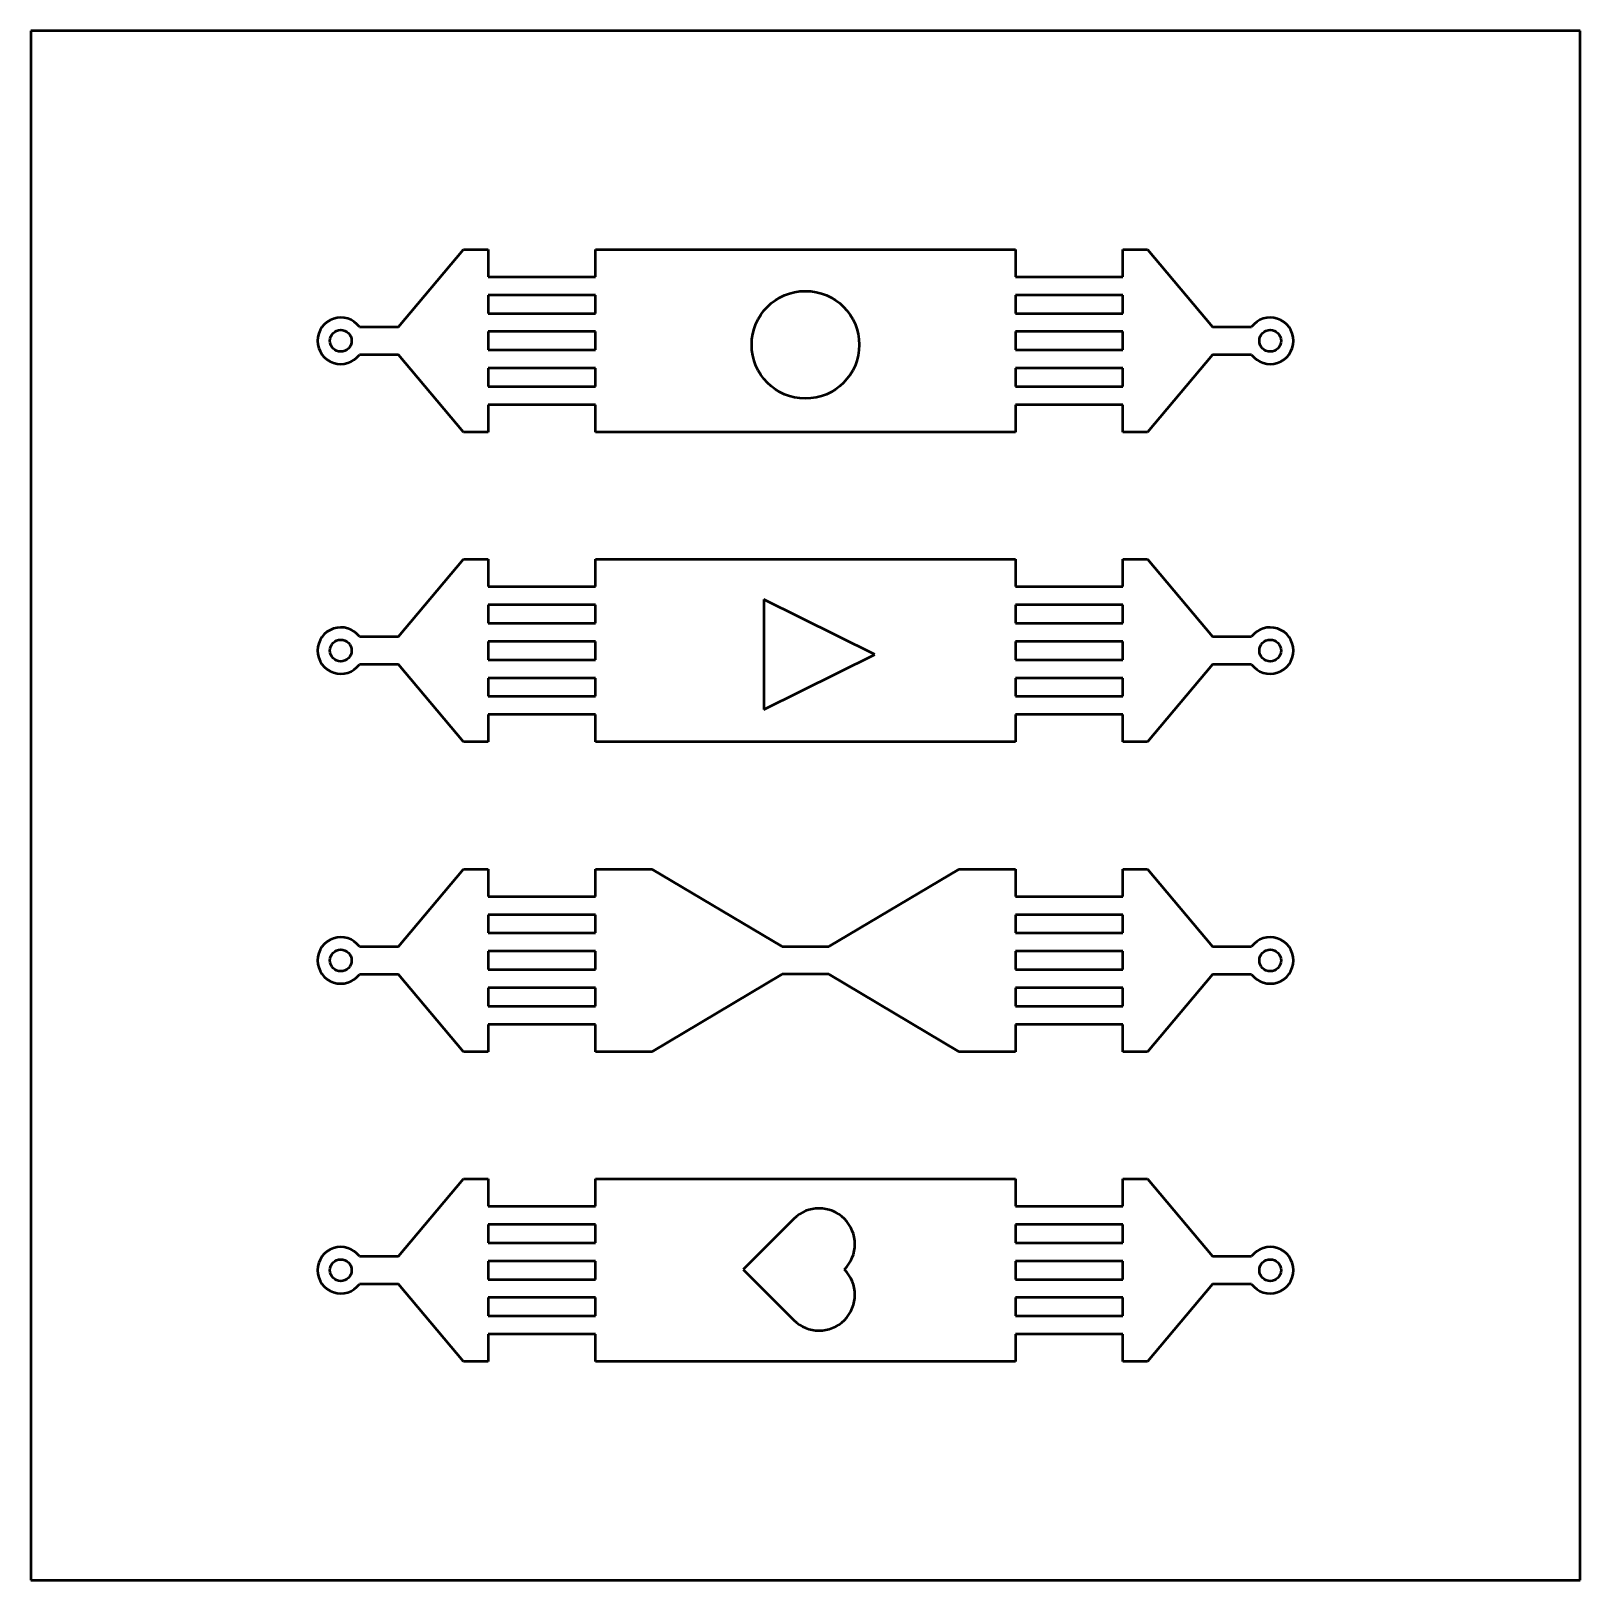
# Model space of a CAD drawing. Header units: millimetres. Extents: x 2 to 52, y 2.2 to 52.2.
import ezdxf

# ---------------------------------------------------------------- set-up
doc = ezdxf.new("R2010")
doc.units = ezdxf.units.MM
doc.layers.add('Visible (ISO)', color=7, linetype='Continuous', lineweight=50)

msp = doc.modelspace()

# ---------------------------------------------------------------- linework, layer by layer
at = {"layer": 'Visible (ISO)'}
for p, q in [((51.98, 52.171), (1.98, 52.171)), ((1.98, 52.171), (1.98, 2.171)), ((51.98, 2.171), (51.98, 52.171)), ((13.846, 42.621), (15.937, 45.121)), ((15.937, 45.121), (16.74, 45.121)), ((16.74, 45.121), (16.74, 44.236)), ((20.206, 45.121), (33.755, 45.121)), ((20.206, 44.236), (20.206, 45.121)), ((33.755, 45.121), (33.755, 44.236)), ((37.221, 45.121), (38.023, 45.121)), ((37.221, 44.236), (37.221, 45.121)), ((38.023, 45.121), (40.115, 42.621)), ((16.74, 44.236), (20.206, 44.236)), ((33.755, 44.236), (37.221, 44.236)), ((20.206, 43.646), (16.74, 43.646)), ((16.74, 43.646), (16.74, 43.056)), ((20.206, 43.056), (20.206, 43.646)), ((37.221, 43.646), (33.755, 43.646)), ((33.755, 43.646), (33.755, 43.056)), ((37.221, 43.056), (37.221, 43.646)), ((16.74, 43.056), (20.206, 43.056)), ((33.755, 43.056), (37.221, 43.056)), ((12.58, 42.621), (13.846, 42.621)), ((40.115, 42.621), (41.38, 42.621)), ((20.206, 42.466), (16.74, 42.466)), ((16.74, 42.466), (16.74, 41.876)), ((20.206, 41.876), (20.206, 42.466)), ((37.221, 42.466), (33.755, 42.466)), ((33.755, 42.466), (33.755, 41.876)), ((37.221, 41.876), (37.221, 42.466)), ((13.846, 41.721), (12.58, 41.721)), ((15.937, 39.221), (13.846, 41.721)), ((16.74, 41.876), (20.206, 41.876)), ((33.755, 41.876), (37.221, 41.876)), ((40.115, 41.721), (38.023, 39.221)), ((41.38, 41.721), (40.115, 41.721)), ((20.206, 41.286), (16.74, 41.286)), ((16.74, 41.286), (16.74, 40.696)), ((20.206, 40.696), (20.206, 41.286)), ((37.221, 41.286), (33.755, 41.286)), ((33.755, 41.286), (33.755, 40.696)), ((37.221, 40.696), (37.221, 41.286)), ((16.74, 40.696), (20.206, 40.696)), ((33.755, 40.696), (37.221, 40.696)), ((16.74, 40.106), (16.74, 39.221)), ((20.206, 40.106), (16.74, 40.106)), ((20.206, 39.221), (20.206, 40.106)), ((33.755, 40.106), (33.755, 39.221)), ((37.221, 40.106), (33.755, 40.106)), ((37.221, 39.221), (37.221, 40.106)), ((16.74, 39.221), (15.937, 39.221)), ((33.755, 39.221), (20.206, 39.221)), ((38.023, 39.221), (37.221, 39.221)), ((13.846, 32.621), (15.937, 35.121)), ((15.937, 35.121), (16.74, 35.121)), ((16.74, 35.121), (16.74, 34.236)), ((20.206, 35.121), (33.755, 35.121)), ((20.206, 34.236), (20.206, 35.121)), ((33.755, 35.121), (33.755, 34.236)), ((37.221, 35.121), (38.023, 35.121)), ((37.221, 34.236), (37.221, 35.121)), ((38.023, 35.121), (40.115, 32.621)), ((16.74, 34.236), (20.206, 34.236)), ((33.755, 34.236), (37.221, 34.236)), ((20.206, 33.646), (16.74, 33.646)), ((16.74, 33.646), (16.74, 33.056)), ((20.206, 33.056), (20.206, 33.646)), ((29.217, 32.042), (25.64, 33.818)), ((25.64, 33.818), (25.64, 30.266)), ((37.221, 33.646), (33.755, 33.646)), ((33.755, 33.646), (33.755, 33.056)), ((37.221, 33.056), (37.221, 33.646)), ((16.74, 33.056), (20.206, 33.056)), ((33.755, 33.056), (37.221, 33.056)), ((12.58, 32.621), (13.846, 32.621)), ((40.115, 32.621), (41.38, 32.621)), ((20.206, 32.466), (16.74, 32.466)), ((16.74, 32.466), (16.74, 31.876)), ((20.206, 31.876), (20.206, 32.466)), ((25.64, 30.266), (29.217, 32.042)), ((37.221, 32.466), (33.755, 32.466)), ((33.755, 32.466), (33.755, 31.876)), ((37.221, 31.876), (37.221, 32.466)), ((13.846, 31.721), (12.58, 31.721)), ((15.937, 29.221), (13.846, 31.721)), ((16.74, 31.876), (20.206, 31.876)), ((33.755, 31.876), (37.221, 31.876)), ((40.115, 31.721), (38.023, 29.221)), ((41.38, 31.721), (40.115, 31.721)), ((20.206, 31.286), (16.74, 31.286)), ((16.74, 31.286), (16.74, 30.696)), ((20.206, 30.696), (20.206, 31.286)), ((37.221, 31.286), (33.755, 31.286)), ((33.755, 31.286), (33.755, 30.696)), ((37.221, 30.696), (37.221, 31.286)), ((16.74, 30.696), (20.206, 30.696)), ((33.755, 30.696), (37.221, 30.696)), ((16.74, 30.106), (16.74, 29.221)), ((20.206, 30.106), (16.74, 30.106)), ((20.206, 29.221), (20.206, 30.106)), ((33.755, 30.106), (33.755, 29.221)), ((37.221, 30.106), (33.755, 30.106)), ((37.221, 29.221), (37.221, 30.106)), ((16.74, 29.221), (15.937, 29.221)), ((33.755, 29.221), (20.206, 29.221)), ((38.023, 29.221), (37.221, 29.221)), ((13.846, 22.621), (15.937, 25.121)), ((15.937, 25.121), (16.74, 25.121)), ((16.74, 25.121), (16.74, 24.236)), ((20.206, 25.121), (22.023, 25.121)), ((20.206, 24.236), (20.206, 25.121)), ((22.023, 25.121), (26.229, 22.618)), ((27.732, 22.618), (31.938, 25.121)), ((31.938, 25.121), (33.755, 25.121)), ((33.755, 25.121), (33.755, 24.236)), ((37.221, 25.121), (38.023, 25.121)), ((37.221, 24.236), (37.221, 25.121)), ((38.023, 25.121), (40.115, 22.621)), ((16.74, 24.236), (20.206, 24.236)), ((33.755, 24.236), (37.221, 24.236)), ((20.206, 23.646), (16.74, 23.646)), ((16.74, 23.646), (16.74, 23.056)), ((20.206, 23.056), (20.206, 23.646)), ((37.221, 23.646), (33.755, 23.646)), ((33.755, 23.646), (33.755, 23.056)), ((37.221, 23.056), (37.221, 23.646)), ((16.74, 23.056), (20.206, 23.056)), ((33.755, 23.056), (37.221, 23.056)), ((12.58, 22.621), (13.846, 22.621)), ((26.229, 22.618), (27.732, 22.618)), ((40.115, 22.621), (41.38, 22.621)), ((20.206, 22.466), (16.74, 22.466)), ((16.74, 22.466), (16.74, 21.876)), ((20.206, 21.876), (20.206, 22.466)), ((37.221, 22.466), (33.755, 22.466)), ((33.755, 22.466), (33.755, 21.876)), ((37.221, 21.876), (37.221, 22.466)), ((13.846, 21.721), (12.58, 21.721)), ((15.937, 19.221), (13.846, 21.721)), ((16.74, 21.876), (20.206, 21.876)), ((26.229, 21.724), (22.023, 19.221)), ((27.732, 21.724), (26.229, 21.724)), ((31.938, 19.221), (27.732, 21.724)), ((33.755, 21.876), (37.221, 21.876)), ((40.115, 21.721), (38.023, 19.221)), ((41.38, 21.721), (40.115, 21.721)), ((20.206, 21.286), (16.74, 21.286)), ((16.74, 21.286), (16.74, 20.696)), ((20.206, 20.696), (20.206, 21.286)), ((37.221, 21.286), (33.755, 21.286)), ((33.755, 21.286), (33.755, 20.696)), ((37.221, 20.696), (37.221, 21.286)), ((16.74, 20.696), (20.206, 20.696)), ((33.755, 20.696), (37.221, 20.696)), ((16.74, 20.106), (16.74, 19.221)), ((20.206, 20.106), (16.74, 20.106)), ((20.206, 19.221), (20.206, 20.106)), ((33.755, 20.106), (33.755, 19.221)), ((37.221, 20.106), (33.755, 20.106)), ((37.221, 19.221), (37.221, 20.106)), ((16.74, 19.221), (15.937, 19.221)), ((22.023, 19.221), (20.206, 19.221)), ((33.755, 19.221), (31.938, 19.221)), ((38.023, 19.221), (37.221, 19.221)), ((13.846, 12.621), (15.937, 15.121)), ((15.937, 15.121), (16.74, 15.121)), ((16.74, 15.121), (16.74, 14.236)), ((20.206, 15.121), (33.755, 15.121)), ((20.206, 14.236), (20.206, 15.121)), ((33.755, 15.121), (33.755, 14.236)), ((37.221, 15.121), (38.023, 15.121)), ((37.221, 14.236), (37.221, 15.121)), ((38.023, 15.121), (40.115, 12.621)), ((16.74, 14.236), (20.206, 14.236)), ((33.755, 14.236), (37.221, 14.236)), ((20.206, 13.646), (16.74, 13.646)), ((16.74, 13.646), (16.74, 13.056)), ((20.206, 13.056), (20.206, 13.646)), ((26.602, 13.829), (24.968, 12.195)), ((37.221, 13.646), (33.755, 13.646)), ((33.755, 13.646), (33.755, 13.056)), ((37.221, 13.056), (37.221, 13.646)), ((16.74, 13.056), (20.206, 13.056)), ((33.755, 13.056), (37.221, 13.056)), ((12.58, 12.621), (13.846, 12.621)), ((40.115, 12.621), (41.38, 12.621)), ((20.206, 12.466), (16.74, 12.466)), ((16.74, 12.466), (16.74, 11.876)), ((20.206, 11.876), (20.206, 12.466)), ((24.968, 12.195), (26.602, 10.561)), ((37.221, 12.466), (33.755, 12.466)), ((33.755, 12.466), (33.755, 11.876)), ((37.221, 11.876), (37.221, 12.466)), ((13.846, 11.721), (12.58, 11.721)), ((15.937, 9.221), (13.846, 11.721)), ((16.74, 11.876), (20.206, 11.876)), ((33.755, 11.876), (37.221, 11.876)), ((40.115, 11.721), (38.023, 9.221)), ((41.38, 11.721), (40.115, 11.721)), ((20.206, 11.286), (16.74, 11.286)), ((16.74, 11.286), (16.74, 10.696)), ((20.206, 10.696), (20.206, 11.286)), ((37.221, 11.286), (33.755, 11.286)), ((33.755, 11.286), (33.755, 10.696)), ((37.221, 10.696), (37.221, 11.286)), ((16.74, 10.696), (20.206, 10.696)), ((33.755, 10.696), (37.221, 10.696)), ((16.74, 10.106), (16.74, 9.221)), ((20.206, 10.106), (16.74, 10.106)), ((20.206, 9.221), (20.206, 10.106)), ((33.755, 10.106), (33.755, 9.221)), ((37.221, 10.106), (33.755, 10.106)), ((37.221, 9.221), (37.221, 10.106)), ((16.74, 9.221), (15.937, 9.221)), ((33.755, 9.221), (20.206, 9.221)), ((38.023, 9.221), (37.221, 9.221)), ((1.98, 2.171), (51.98, 2.171))]:
    msp.add_line(p, q, dxfattribs=at)
for centre, radius in [((26.98, 42.042), 1.736), ((11.98, 42.171), 0.35), ((41.98, 42.171), 0.35), ((11.98, 32.171), 0.35), ((41.98, 32.171), 0.35), ((11.98, 22.171), 0.35), ((41.98, 22.171), 0.35), ((11.98, 12.171), 0.35), ((41.98, 12.171), 0.35)]:
    msp.add_circle(centre, radius, dxfattribs=at)
for centre, radius, start, end in [((11.98, 42.171), 0.75, 36.8699, 323.1301), ((41.98, 42.171), 0.75, 216.8699, 143.1301), ((11.98, 32.171), 0.75, 36.8699, 323.1301), ((41.98, 32.171), 0.75, 216.8699, 143.1301), ((11.98, 22.171), 0.75, 36.8699, 323.1301), ((41.98, 22.171), 0.75, 216.8699, 143.1301), ((27.419, 13.012), 1.155, 315, 135), ((11.98, 12.171), 0.75, 36.8699, 323.1301), ((41.98, 12.171), 0.75, 216.8699, 143.1301), ((27.419, 11.378), 1.155, 225, 45)]:
    msp.add_arc(centre, radius, start, end, dxfattribs=at)

doc.saveas('drawing.dxf')
